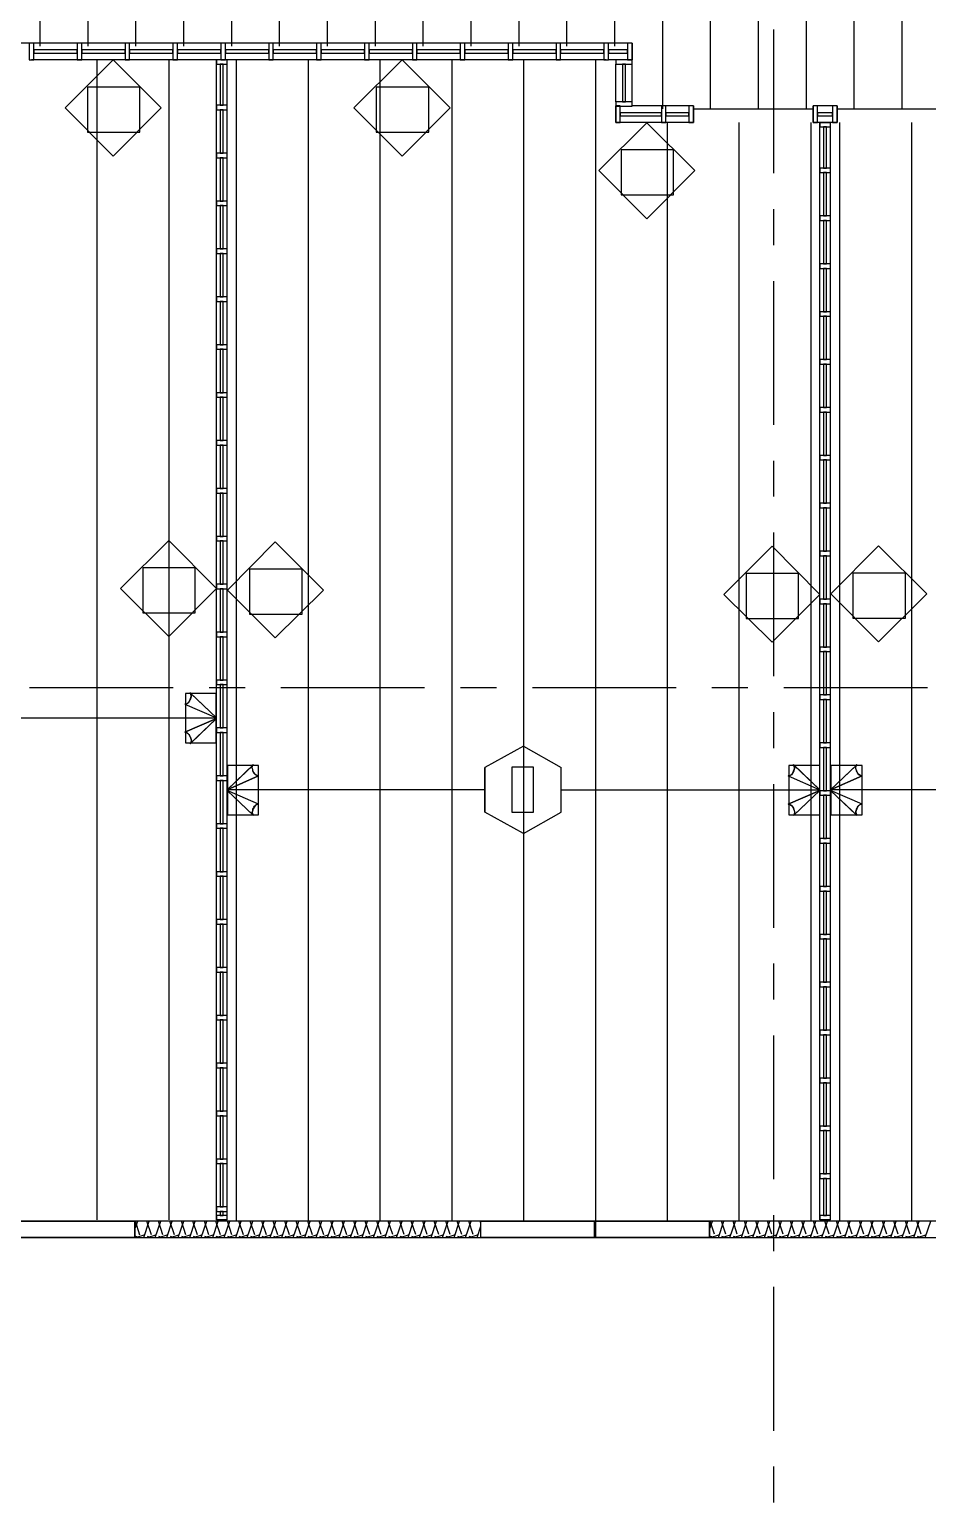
# Model space of a CAD drawing. Extents: x 0 to 3024, y 0 to 2160.
# Drawn here: x 646.3 to 871.4, y 277.3 to 646.3 of the extents above; entities that cross this region are included whole.
import ezdxf

# ---------------------------------------------------------------- set-up
doc = ezdxf.new("R2010")
doc.units = 0
doc.layers.add('CTR-1st_Phase-Structure_S213-THIRD_FLOOR_FRAMING_PLAN', color=7, linetype='CONTINUOUS')

msp = doc.modelspace()

# ---------------------------------------------------------------- linework, layer by layer
at = {"layer": 'CTR-1st_Phase-Structure_S213-THIRD_FLOOR_FRAMING_PLAN', "color": 1}
for points in [[(756.959981, 693.120037), (756.959981, 659.100038), (756.959981, 642.120038)], [(768.959981, 693.120037), (768.959981, 659.100038), (768.959981, 642.120038)], [(780.95998, 693.120037), (780.95998, 659.100038), (780.95998, 642.120038)], [(792.95998, 693.120037), (792.95998, 659.100038), (792.95998, 642.120038)], [(648.959984, 681.180037), (648.959984, 655.140038), (648.959984, 642.120038)], [(660.959983, 681.180037), (660.959983, 655.140038), (660.959983, 642.120038)], [(672.959983, 681.180037), (672.959983, 655.140038), (672.959983, 642.120038)], [(684.959983, 681.180037), (684.959983, 655.140038), (684.959983, 642.120038)], [(696.959983, 681.180037), (696.959983, 655.140038), (696.959983, 642.120038)], [(708.959982, 681.180037), (708.959982, 655.140038), (708.959982, 642.120038)], [(720.959982, 681.180037), (720.959982, 655.140038), (720.959982, 642.120038)], [(732.959982, 681.180037), (732.959982, 655.140038), (732.959982, 642.120038)], [(744.959981, 681.180037), (744.959981, 655.140038), (744.959981, 642.120038)], [(804.95998, 677.460037), (804.95998, 643.380038), (804.95998, 626.400038)], [(816.95998, 677.460037), (816.95998, 643.380038), (816.95998, 626.400038)], [(828.959979, 677.460037), (828.959979, 643.380038), (828.959979, 626.400038)], [(840.959979, 677.460037), (840.959979, 643.380038), (840.959979, 626.400038)], [(852.959979, 677.460037), (852.959979, 643.380038), (852.959979, 626.400038)], [(864.959978, 677.460037), (864.959978, 643.380038), (864.959978, 626.400038)], [(832.859979, 610.260039), (832.859979, 646.260038)], [(663.239983, 638.700038), (663.239983, 616.200039)], [(681.239983, 638.700038), (681.239983, 616.200039)], [(698.159983, 638.700038), (698.159983, 616.200039)], [(716.159982, 638.700038), (716.159982, 616.200039)], [(734.159982, 638.700038), (734.159982, 616.200039)], [(752.159981, 638.700038), (752.159981, 616.200039)], [(770.159981, 638.700038), (770.159981, 616.200039)], [(788.15998, 638.700038), (788.15998, 616.200039)], [(806.15998, 622.980038), (806.15998, 600.480039)], [(824.159979, 622.980038), (824.159979, 600.480039)], [(842.159979, 622.980038), (842.159979, 600.480039)], [(849.359979, 622.980038), (849.359979, 600.480039)], [(867.359978, 622.980038), (867.359978, 600.480039)], [(663.239983, 616.200039), (663.239983, 370.560045), (663.239983, 348.060045)], [(681.239983, 616.200039), (681.239983, 370.560045), (681.239983, 348.060045)], [(698.159983, 616.200039), (698.159983, 370.260045), (698.159983, 347.760045)], [(716.159982, 616.200039), (716.159982, 370.260045), (716.159982, 347.760045)], [(734.159982, 616.200039), (734.159982, 370.260045), (734.159982, 347.760045)], [(752.159981, 616.200039), (752.159981, 370.260045), (752.159981, 347.760045)], [(770.159981, 616.200039), (770.159981, 370.260045), (770.159981, 347.760045)], [(788.15998, 616.200039), (788.15998, 370.260045), (788.15998, 347.760045)], [(806.15998, 600.480039), (806.15998, 370.260045), (806.15998, 347.760045)], [(824.159979, 600.480039), (824.159979, 370.260045), (824.159979, 347.760045)], [(832.859979, 592.260039), (832.859979, 601.260039)], [(842.159979, 600.480039), (842.159979, 370.260045), (842.159979, 347.760045)], [(849.359979, 600.480039), (849.359979, 370.260045), (849.359979, 347.760045)], [(867.359978, 600.480039), (867.359978, 370.260045), (867.359978, 347.760045)], [(832.859979, 547.26004), (832.859979, 583.260039)], [(832.859979, 529.260041), (832.859979, 538.260041)], [(832.859979, 484.260042), (832.859979, 520.260041)], [(682.379983, 481.380042), (646.379984, 481.380042)], [(700.379982, 481.380042), (691.379983, 481.380042)], [(745.379981, 481.380042), (709.379982, 481.380042)], [(763.379981, 481.380042), (754.379981, 481.380042)], [(808.37998, 481.380042), (772.379981, 481.380042)], [(826.379979, 481.380042), (817.37998, 481.380042)], [(871.379978, 481.380042), (835.379979, 481.380042)], [(832.859979, 466.260042), (832.859979, 475.260042)], [(832.859979, 421.260043), (832.859979, 457.260043)], [(832.859979, 403.260044), (832.859979, 412.260044)], [(832.859979, 358.260045), (832.859979, 394.260044)], [(832.859979, 340.260045), (832.859979, 349.260045)], [(832.859979, 295.260047), (832.859979, 331.260046)], [(832.859979, 277.260047), (832.859979, 286.260047)]]:
    msp.add_lwpolyline(points, dxfattribs=at)
at = {"layer": 'CTR-1st_Phase-Structure_S213-THIRD_FLOOR_FRAMING_PLAN', "color": 7}
for points in [[(646.859984, 642.840038), (634.859984, 642.840038)], [(658.859984, 642.840038), (646.859984, 642.840038)], [(670.859983, 642.840038), (658.859984, 642.840038)], [(682.859983, 642.840038), (670.859983, 642.840038)], [(694.859983, 642.840038), (682.859983, 642.840038)], [(706.859982, 642.840038), (694.859983, 642.840038)], [(718.859982, 642.840038), (706.859982, 642.840038)], [(730.859982, 642.840038), (718.859982, 642.840038)], [(742.859981, 642.840038), (730.859982, 642.840038)], [(754.859981, 642.840038), (742.859981, 642.840038)], [(766.859981, 642.840038), (754.859981, 642.840038)], [(778.859981, 642.840038), (766.859981, 642.840038)], [(790.85998, 642.840038), (778.859981, 642.840038)], [(797.39998, 642.840038), (790.85998, 642.840038)], [(797.39998, 642.840038), (797.39998, 638.700038)], [(658.859984, 638.700038), (646.859984, 638.700038)], [(670.859983, 638.700038), (658.859984, 638.700038)], [(682.859983, 638.700038), (670.859983, 638.700038)], [(693.239983, 638.700038), (682.859983, 638.700038)], [(693.239983, 626.700038), (693.239983, 638.700038)], [(706.859982, 638.700038), (695.879983, 638.700038)], [(695.879983, 626.700038), (695.879983, 638.700038)], [(718.859982, 638.700038), (706.859982, 638.700038)], [(730.859982, 638.700038), (718.859982, 638.700038)], [(742.859981, 638.700038), (730.859982, 638.700038)], [(754.859981, 638.700038), (742.859981, 638.700038)], [(766.859981, 638.700038), (754.859981, 638.700038)], [(778.859981, 638.700038), (766.859981, 638.700038)], [(790.85998, 638.700038), (778.859981, 638.700038)], [(796.25998, 638.700038), (791.45998, 638.700038)], [(793.25998, 628.200038), (793.25998, 637.560038)], [(797.39998, 628.200038), (797.39998, 637.560038)], [(693.239983, 614.700039), (693.239983, 626.700038)], [(695.879983, 614.700039), (695.879983, 626.700038)], [(793.25998, 622.980038), (793.25998, 627.120038)], [(805.25998, 627.120038), (797.39998, 627.120038)], [(812.75998, 627.120038), (812.75998, 622.980038), (805.25998, 622.980038)], [(812.75998, 627.120038), (805.25998, 627.120038)], [(812.75998, 626.400038), (842.759979, 626.400038)], [(842.759979, 622.980038), (842.759979, 627.120038)], [(848.759979, 627.120038), (842.759979, 627.120038)], [(848.759979, 627.120038), (848.759979, 622.980038), (847.079979, 622.980038)], [(848.759979, 626.400038), (878.759978, 626.400038)], [(805.25998, 622.980038), (793.25998, 622.980038)], [(844.439979, 622.980038), (842.759979, 622.980038)], [(844.439979, 622.980038), (847.079979, 622.980038)], [(844.439979, 610.980039), (844.439979, 622.980038)], [(847.079979, 610.980039), (847.079979, 622.980038)], [(693.239983, 602.700039), (693.239983, 614.700039)], [(695.879983, 602.700039), (695.879983, 614.700039)], [(844.439979, 598.980039), (844.439979, 610.980039)], [(847.079979, 598.980039), (847.079979, 610.980039)], [(693.239983, 590.700039), (693.239983, 602.700039)], [(695.879983, 590.700039), (695.879983, 602.700039)], [(844.439979, 586.980039), (844.439979, 598.980039)], [(847.079979, 586.980039), (847.079979, 598.980039)], [(693.239983, 578.70004), (693.239983, 590.700039)], [(695.879983, 578.70004), (695.879983, 590.700039)], [(844.439979, 574.98004), (844.439979, 586.980039)], [(847.079979, 574.98004), (847.079979, 586.980039)], [(693.239983, 566.70004), (693.239983, 578.70004)], [(695.879983, 566.70004), (695.879983, 578.70004)], [(844.439979, 562.98004), (844.439979, 574.98004)], [(847.079979, 562.98004), (847.079979, 574.98004)], [(693.239983, 554.70004), (693.239983, 566.70004)], [(695.879983, 554.70004), (695.879983, 566.70004)], [(844.439979, 550.98004), (844.439979, 562.98004)], [(847.079979, 550.98004), (847.079979, 562.98004)], [(693.239983, 542.70004), (693.239983, 554.70004)], [(695.879983, 542.70004), (695.879983, 554.70004)], [(844.439979, 538.980041), (844.439979, 550.98004)], [(847.079979, 538.980041), (847.079979, 550.98004)], [(693.239983, 530.700041), (693.239983, 542.70004)], [(695.879983, 530.700041), (695.879983, 542.70004)], [(844.439979, 526.980041), (844.439979, 538.980041)], [(847.079979, 526.980041), (847.079979, 538.980041)], [(693.239983, 518.700041), (693.239983, 530.700041)], [(695.879983, 518.700041), (695.879983, 530.700041)], [(844.439979, 514.980041), (844.439979, 526.980041)], [(847.079979, 514.980041), (847.079979, 526.980041)], [(693.239983, 506.700041), (693.239983, 518.700041)], [(695.879983, 506.700041), (695.879983, 518.700041)], [(844.439979, 502.980041), (844.439979, 514.980041)], [(847.079979, 502.980041), (847.079979, 514.980041)], [(693.239983, 494.700042), (693.239983, 506.700041)], [(695.879983, 494.700042), (695.879983, 506.700041)], [(844.439979, 490.980042), (844.439979, 502.980041)], [(847.079979, 490.980042), (847.079979, 502.980041)], [(693.239983, 482.700042), (693.239983, 494.700042)], [(695.879983, 482.700042), (695.879983, 494.700042)], [(844.439979, 478.980042), (844.439979, 490.980042)], [(847.079979, 478.980042), (847.079979, 490.980042)], [(693.239983, 473.820042), (686.579983, 480.180042)], [(686.879983, 479.220042), (686.819983, 479.820042), (686.579983, 480.180042)], [(693.239983, 470.700042), (693.239983, 482.700042)], [(695.879983, 470.700042), (695.879983, 482.700042)], [(685.319983, 477.300042), (693.239983, 473.820042)], [(685.319983, 477.300042), (685.739983, 477.300042)], [(685.739983, 477.360042), (686.219983, 477.720042)], [(686.279983, 477.780042), (686.639983, 478.380042)], [(686.639983, 478.440042), (686.879983, 479.160042)], [(844.439979, 466.980042), (844.439979, 478.980042)], [(847.079979, 466.980042), (847.079979, 478.980042)], [(510.659987, 473.820042), (693.239983, 473.820042)], [(685.319983, 470.220042), (693.239983, 473.640042)], [(693.239983, 473.640042), (686.579983, 467.340042)], [(685.319983, 470.220042), (685.739983, 470.160042), (686.219983, 469.800042)], [(686.279983, 469.740042), (686.639983, 469.080042), (686.879983, 468.360042)], [(693.239983, 458.700043), (693.239983, 470.700042)], [(695.879983, 458.700043), (695.879983, 470.700042)], [(686.879983, 468.300042), (686.819983, 467.700042), (686.579983, 467.340042)], [(770.159981, 466.740042), (760.499981, 461.400042), (760.499981, 450.240043)], [(770.159981, 466.740042), (779.579981, 461.400042)], [(844.439979, 454.980043), (844.439979, 466.980042)], [(847.079979, 454.980043), (847.079979, 466.980042)], [(695.879983, 455.820043), (702.479982, 462.180042)], [(702.179982, 461.220042), (702.239982, 461.820042), (702.479982, 462.180042)], [(770.159981, 444.900043), (760.499981, 450.240043), (760.499981, 461.400042)], [(770.159981, 444.900043), (779.579981, 450.240043), (779.579981, 461.400042)], [(844.439979, 455.820043), (837.779979, 462.180042)], [(838.079979, 461.220042), (838.019979, 461.820042), (837.779979, 462.180042)], [(847.079979, 455.820043), (853.739979, 462.180042)], [(853.439979, 461.220042), (853.499979, 461.820042), (853.739979, 462.180042)], [(693.239983, 446.700043), (693.239983, 458.700043)], [(703.739982, 459.300043), (695.879983, 455.820043)], [(695.879983, 446.700043), (695.879983, 458.700043)], [(702.419982, 460.440042), (702.239982, 461.160042)], [(702.839982, 459.780043), (702.419982, 460.380042)], [(703.319982, 459.360043), (702.839982, 459.720043)], [(703.739982, 459.300043), (703.319982, 459.300043)], [(836.519979, 459.300043), (844.439979, 455.820043)], [(836.519979, 459.300043), (836.939979, 459.300043)], [(836.939979, 459.360043), (837.419979, 459.720043)], [(837.479979, 459.780043), (837.839979, 460.380042)], [(837.839979, 460.440042), (838.079979, 461.160042)], [(854.999979, 459.300043), (847.079979, 455.820043)], [(853.679979, 460.440042), (853.439979, 461.160042)], [(854.039979, 459.780043), (853.679979, 460.380042)], [(854.579979, 459.360043), (854.099979, 459.720043)], [(854.999979, 459.300043), (854.579979, 459.300043)], [(760.499981, 455.820043), (695.879983, 455.820043)], [(695.879983, 455.640043), (702.479982, 449.340043)], [(703.739982, 452.220043), (695.879983, 455.640043)], [(779.579981, 455.820043), (844.439979, 455.820043)], [(836.519979, 452.220043), (844.439979, 455.640043)], [(844.439979, 455.640043), (837.779979, 449.340043)], [(844.439979, 442.980043), (844.439979, 454.980043)], [(911.699977, 455.820043), (847.079979, 455.820043)], [(847.079979, 455.640043), (853.739979, 449.340043)], [(854.999979, 452.220043), (847.079979, 455.640043)], [(847.079979, 442.980043), (847.079979, 454.980043)], [(702.179982, 450.300043), (702.239982, 449.700043), (702.479982, 449.340043)], [(702.839982, 451.740043), (702.419982, 451.080043), (702.239982, 450.360043)], [(703.739982, 452.220043), (703.319982, 452.160043), (702.839982, 451.800043)], [(836.519979, 452.220043), (836.939979, 452.160043), (837.419979, 451.800043)], [(837.479979, 451.740043), (837.839979, 451.080043), (838.079979, 450.360043)], [(838.079979, 450.300043), (838.019979, 449.700043), (837.779979, 449.340043)], [(854.039979, 451.740043), (853.679979, 451.080043), (853.439979, 450.360043)], [(853.439979, 450.300043), (853.499979, 449.700043), (853.739979, 449.340043)], [(854.999979, 452.220043), (854.579979, 452.160043), (854.099979, 451.800043)], [(693.239983, 434.700043), (693.239983, 446.700043)], [(695.879983, 434.700043), (695.879983, 446.700043)], [(844.439979, 430.980043), (844.439979, 442.980043)], [(847.079979, 430.980043), (847.079979, 442.980043)], [(693.239983, 422.700043), (693.239983, 434.700043)], [(695.879983, 422.700043), (695.879983, 434.700043)], [(844.439979, 418.980044), (844.439979, 430.980043)], [(847.079979, 418.980044), (847.079979, 430.980043)], [(693.239983, 410.700044), (693.239983, 422.700043)], [(695.879983, 410.700044), (695.879983, 422.700043)], [(844.439979, 406.980044), (844.439979, 418.980044)], [(847.079979, 406.980044), (847.079979, 418.980044)], [(693.239983, 398.700044), (693.239983, 410.700044)], [(695.879983, 398.700044), (695.879983, 410.700044)], [(844.439979, 394.980044), (844.439979, 406.980044)], [(847.079979, 394.980044), (847.079979, 406.980044)], [(693.239983, 386.700044), (693.239983, 398.700044)], [(695.879983, 386.700044), (695.879983, 398.700044)], [(844.439979, 382.980044), (844.439979, 394.980044)], [(847.079979, 382.980044), (847.079979, 394.980044)], [(693.239983, 374.700045), (693.239983, 386.700044)], [(695.879983, 374.700045), (695.879983, 386.700044)], [(844.439979, 370.980045), (844.439979, 382.980044)], [(847.079979, 370.980045), (847.079979, 382.980044)], [(693.239983, 362.700045), (693.239983, 374.700045)], [(695.879983, 362.700045), (695.879983, 374.700045)], [(844.439979, 358.980045), (844.439979, 370.980045)], [(847.079979, 358.980045), (847.079979, 370.980045)], [(693.239983, 350.700045), (693.239983, 362.700045)], [(695.879983, 350.700045), (695.879983, 362.700045)], [(847.079979, 348.060045), (844.439979, 348.060045), (844.439979, 358.980045)], [(847.079979, 348.060045), (847.079979, 358.980045)], [(695.879983, 348.060045), (693.239983, 348.060045), (693.239983, 350.700045)], [(695.879983, 348.060045), (695.879983, 350.700045)], [(644.279984, 347.760045), (672.779983, 347.760045)], [(672.779983, 343.620045), (672.779983, 347.760045)], [(759.479981, 347.760045), (787.97998, 347.760045)], [(759.479981, 343.620045), (759.479981, 347.760045)], [(787.97998, 343.620045), (787.97998, 347.760045)], [(788.27998, 347.760045), (816.77998, 347.760045)], [(788.27998, 343.620045), (788.27998, 347.760045)], [(816.77998, 343.620045), (816.77998, 347.760045)], [(672.779983, 343.620045), (644.279984, 343.620045)], [(787.97998, 343.620045), (759.479981, 343.620045)], [(816.77998, 343.620045), (788.27998, 343.620045)]]:
    msp.add_lwpolyline(points, dxfattribs=at)
for points in [[(646.319984, 638.700038), (647.459984, 638.700038), (647.459984, 642.840038), (646.319984, 642.840038)], [(658.319984, 638.700038), (659.459984, 638.700038), (659.459984, 642.840038), (658.319984, 642.840038)], [(670.319983, 638.700038), (671.459983, 638.700038), (671.459983, 642.840038), (670.319983, 642.840038)], [(682.319983, 638.700038), (683.459983, 638.700038), (683.459983, 642.840038), (682.319983, 642.840038)], [(694.319983, 638.700038), (695.459983, 638.700038), (695.459983, 642.840038), (694.319983, 642.840038)], [(706.319982, 638.700038), (707.459982, 638.700038), (707.459982, 642.840038), (706.319982, 642.840038)], [(718.319982, 638.700038), (719.459982, 638.700038), (719.459982, 642.840038), (718.319982, 642.840038)], [(730.319982, 638.700038), (731.459982, 638.700038), (731.459982, 642.840038), (730.319982, 642.840038)], [(742.319981, 638.700038), (743.459981, 638.700038), (743.459981, 642.840038), (742.319981, 642.840038)], [(754.319981, 638.700038), (755.459981, 638.700038), (755.459981, 642.840038), (754.319981, 642.840038)], [(766.319981, 638.700038), (767.459981, 638.700038), (767.459981, 642.840038), (766.319981, 642.840038)], [(778.319981, 638.700038), (779.459981, 638.700038), (779.459981, 642.840038), (778.319981, 642.840038)], [(790.31998, 638.700038), (791.45998, 638.700038), (791.45998, 642.840038), (790.31998, 642.840038)], [(796.25998, 638.700038), (797.39998, 638.700038), (797.39998, 642.840038), (796.25998, 642.840038)], [(647.459984, 640.380038), (658.319984, 640.380038), (658.319984, 641.160038), (647.459984, 641.160038)], [(667.319983, 638.640038), (679.379983, 626.640038), (667.319983, 614.580039), (655.319984, 626.640038)], [(659.459984, 640.380038), (670.319983, 640.380038), (670.319983, 641.160038), (659.459984, 641.160038)], [(671.459983, 640.380038), (682.319983, 640.380038), (682.319983, 641.160038), (671.459983, 641.160038)], [(683.459983, 640.380038), (694.319983, 640.380038), (694.319983, 641.160038), (683.459983, 641.160038)], [(693.239983, 638.700038), (693.239983, 637.560038), (695.879983, 637.560038), (695.879983, 638.700038)], [(695.459983, 640.380038), (706.319982, 640.380038), (706.319982, 641.160038), (695.459983, 641.160038)], [(707.459982, 640.380038), (718.319982, 640.380038), (718.319982, 641.160038), (707.459982, 641.160038)], [(719.459982, 640.380038), (730.319982, 640.380038), (730.319982, 641.160038), (719.459982, 641.160038)], [(739.739982, 638.640038), (751.739981, 626.640038), (739.739982, 614.580039), (727.679982, 626.640038)], [(731.459982, 640.380038), (742.319981, 640.380038), (742.319981, 641.160038), (731.459982, 641.160038)], [(743.459981, 640.380038), (754.319981, 640.380038), (754.319981, 641.160038), (743.459981, 641.160038)], [(755.459981, 640.380038), (766.319981, 640.380038), (766.319981, 641.160038), (755.459981, 641.160038)], [(767.459981, 640.380038), (778.319981, 640.380038), (778.319981, 641.160038), (767.459981, 641.160038)], [(779.459981, 640.380038), (790.31998, 640.380038), (790.31998, 641.160038), (779.459981, 641.160038)], [(791.45998, 640.380038), (796.25998, 640.380038), (796.25998, 641.160038), (791.45998, 641.160038)], [(793.25998, 638.700038), (793.25998, 637.560038), (797.39998, 637.560038), (797.39998, 638.700038)], [(694.139983, 637.560038), (694.139983, 627.300038), (694.919983, 627.300038), (694.919983, 637.560038)], [(794.93998, 637.560038), (794.93998, 628.200038), (795.71998, 628.200038), (795.71998, 637.560038)], [(660.899983, 631.860038), (660.899983, 620.580038), (674.039983, 620.580038), (674.039983, 631.860038)], [(733.259982, 631.860038), (733.259982, 620.580038), (746.399981, 620.580038), (746.399981, 631.860038)], [(793.25998, 628.200038), (793.25998, 627.060038), (797.39998, 627.060038), (797.39998, 628.200038)], [(693.239983, 627.300038), (693.239983, 626.160038), (695.879983, 626.160038), (695.879983, 627.300038)], [(694.139983, 626.160038), (694.139983, 615.300039), (694.919983, 615.300039), (694.919983, 626.160038)], [(793.25998, 622.980038), (794.39998, 622.980038), (794.39998, 627.120038), (793.25998, 627.120038)], [(794.39998, 624.660038), (804.71998, 624.660038), (804.71998, 625.440038), (794.39998, 625.440038)], [(804.71998, 622.980038), (805.85998, 622.980038), (805.85998, 627.120038), (804.71998, 627.120038)], [(805.85998, 624.660038), (811.61998, 624.660038), (811.61998, 625.440038), (805.85998, 625.440038)], [(811.61998, 622.980038), (812.75998, 622.980038), (812.75998, 627.120038), (811.61998, 627.120038)], [(842.759979, 622.980038), (843.839979, 622.980038), (843.839979, 627.120038), (842.759979, 627.120038)], [(843.839979, 624.660038), (847.619979, 624.660038), (847.619979, 625.440038), (843.839979, 625.440038)], [(847.619979, 622.980038), (848.759979, 622.980038), (848.759979, 627.120038), (847.619979, 627.120038)], [(801.05998, 622.920038), (813.05998, 610.920039), (801.05998, 598.860039), (789.05998, 610.920039)], [(844.439979, 622.980038), (844.439979, 621.900038), (847.079979, 621.900038), (847.079979, 622.980038)], [(845.339979, 621.900038), (845.339979, 611.580039), (846.119979, 611.580039), (846.119979, 621.900038)], [(693.239983, 615.300039), (693.239983, 614.160039), (695.879983, 614.160039), (695.879983, 615.300039)], [(694.139983, 614.160039), (694.139983, 603.300039), (694.919983, 603.300039), (694.919983, 614.160039)], [(794.63998, 616.140039), (794.63998, 604.860039), (807.77998, 604.860039), (807.77998, 616.140039)], [(844.439979, 611.580039), (844.439979, 610.440039), (847.079979, 610.440039), (847.079979, 611.580039)], [(845.339979, 610.440039), (845.339979, 599.580039), (846.119979, 599.580039), (846.119979, 610.440039)], [(693.239983, 603.300039), (693.239983, 602.160039), (695.879983, 602.160039), (695.879983, 603.300039)], [(694.139983, 602.160039), (694.139983, 591.300039), (694.919983, 591.300039), (694.919983, 602.160039)], [(844.439979, 599.580039), (844.439979, 598.440039), (847.079979, 598.440039), (847.079979, 599.580039)], [(845.339979, 598.440039), (845.339979, 587.580039), (846.119979, 587.580039), (846.119979, 598.440039)], [(693.239983, 591.300039), (693.239983, 590.160039), (695.879983, 590.160039), (695.879983, 591.300039)], [(694.139983, 590.160039), (694.139983, 579.30004), (694.919983, 579.30004), (694.919983, 590.160039)], [(844.439979, 587.580039), (844.439979, 586.440039), (847.079979, 586.440039), (847.079979, 587.580039)], [(845.339979, 586.440039), (845.339979, 575.58004), (846.119979, 575.58004), (846.119979, 586.440039)], [(693.239983, 579.30004), (693.239983, 578.16004), (695.879983, 578.16004), (695.879983, 579.30004)], [(694.139983, 578.16004), (694.139983, 567.30004), (694.919983, 567.30004), (694.919983, 578.16004)], [(844.439979, 575.58004), (844.439979, 574.44004), (847.079979, 574.44004), (847.079979, 575.58004)], [(845.339979, 574.44004), (845.339979, 563.58004), (846.119979, 563.58004), (846.119979, 574.44004)], [(693.239983, 567.30004), (693.239983, 566.16004), (695.879983, 566.16004), (695.879983, 567.30004)], [(694.139983, 566.16004), (694.139983, 555.30004), (694.919983, 555.30004), (694.919983, 566.16004)], [(844.439979, 563.58004), (844.439979, 562.44004), (847.079979, 562.44004), (847.079979, 563.58004)], [(845.339979, 562.44004), (845.339979, 551.58004), (846.119979, 551.58004), (846.119979, 562.44004)], [(693.239983, 555.30004), (693.239983, 554.16004), (695.879983, 554.16004), (695.879983, 555.30004)], [(694.139983, 554.16004), (694.139983, 543.30004), (694.919983, 543.30004), (694.919983, 554.16004)], [(844.439979, 551.58004), (844.439979, 550.44004), (847.079979, 550.44004), (847.079979, 551.58004)], [(845.339979, 550.44004), (845.339979, 539.580041), (846.119979, 539.580041), (846.119979, 550.44004)], [(693.239983, 543.30004), (693.239983, 542.16004), (695.879983, 542.16004), (695.879983, 543.30004)], [(694.139983, 542.16004), (694.139983, 531.300041), (694.919983, 531.300041), (694.919983, 542.16004)], [(844.439979, 539.580041), (844.439979, 538.440041), (847.079979, 538.440041), (847.079979, 539.580041)], [(845.339979, 538.440041), (845.339979, 527.580041), (846.119979, 527.580041), (846.119979, 538.440041)], [(693.239983, 531.300041), (693.239983, 530.160041), (695.879983, 530.160041), (695.879983, 531.300041)], [(694.139983, 530.160041), (694.139983, 519.300041), (694.919983, 519.300041), (694.919983, 530.160041)], [(844.439979, 527.580041), (844.439979, 526.440041), (847.079979, 526.440041), (847.079979, 527.580041)], [(845.339979, 526.440041), (845.339979, 515.580041), (846.119979, 515.580041), (846.119979, 526.440041)], [(681.239983, 518.280041), (693.239983, 506.220041), (681.239983, 494.220042), (669.179983, 506.220041)], [(693.239983, 519.300041), (693.239983, 518.160041), (695.879983, 518.160041), (695.879983, 519.300041)], [(694.139983, 518.160041), (694.139983, 507.300041), (694.919983, 507.300041), (694.919983, 518.160041)], [(707.939982, 517.920041), (719.999982, 505.860041), (707.939982, 493.860042), (695.939983, 505.860041)], [(832.439979, 516.840041), (844.439979, 504.780041), (832.439979, 492.780042), (820.379979, 504.780041)], [(859.139979, 516.960041), (871.199978, 504.900041), (859.139979, 492.900042), (847.139979, 504.900041)], [(844.439979, 515.580041), (844.439979, 514.440041), (847.079979, 514.440041), (847.079979, 515.580041)], [(845.339979, 514.440041), (845.339979, 503.580041), (846.119979, 503.580041), (846.119979, 514.440041)], [(674.759983, 511.440041), (674.759983, 500.160041), (687.899983, 500.160041), (687.899983, 511.440041)], [(701.519982, 511.080041), (701.519982, 499.800042), (714.659982, 499.800042), (714.659982, 511.080041)], [(825.959979, 510.000041), (825.959979, 498.720042), (839.099979, 498.720042), (839.099979, 510.000041)], [(852.719979, 510.120041), (852.719979, 498.840042), (865.859978, 498.840042), (865.859978, 510.120041)], [(693.239983, 507.300041), (693.239983, 506.160041), (695.879983, 506.160041), (695.879983, 507.300041)], [(694.139983, 506.160041), (694.139983, 495.300042), (694.919983, 495.300042), (694.919983, 506.160041)], [(844.439979, 503.580041), (844.439979, 502.440041), (847.079979, 502.440041), (847.079979, 503.580041)], [(845.339979, 502.440041), (845.339979, 491.580042), (846.119979, 491.580042), (846.119979, 502.440041)], [(693.239983, 495.300042), (693.239983, 494.160042), (695.879983, 494.160042), (695.879983, 495.300042)], [(694.139983, 494.160042), (694.139983, 483.300042), (694.919983, 483.300042), (694.919983, 494.160042)], [(844.439979, 491.580042), (844.439979, 490.440042), (847.079979, 490.440042), (847.079979, 491.580042)], [(845.339979, 490.440042), (845.339979, 479.580042), (846.119979, 479.580042), (846.119979, 490.440042)], [(693.239983, 473.820042), (686.759983, 479.940042), (686.819983, 479.820042), (686.879983, 479.580042), (686.879983, 479.340042), (686.879983, 479.100042), (686.819983, 478.860042), (686.699983, 478.560042), (686.579983, 478.320042), (686.459983, 478.020042), (686.279983, 477.840042), (686.159983, 477.600042), (685.979983, 477.480042), (685.799983, 477.360042), (685.619983, 477.300042), (685.439983, 477.240042), (685.319983, 477.300042)], [(685.439983, 479.940042), (685.439983, 467.580042), (693.179983, 467.580042), (693.179983, 479.940042)], [(693.239983, 483.300042), (693.239983, 482.160042), (695.879983, 482.160042), (695.879983, 483.300042)], [(694.139983, 482.160042), (694.139983, 471.300042), (694.919983, 471.300042), (694.919983, 482.160042)], [(844.439979, 479.580042), (844.439979, 478.440042), (847.079979, 478.440042), (847.079979, 479.580042)], [(845.339979, 478.440042), (845.339979, 467.580042), (846.119979, 467.580042), (846.119979, 478.440042)], [(693.239983, 473.640042), (685.319983, 470.220042), (685.439983, 470.220042), (685.619983, 470.220042), (685.799983, 470.160042), (685.979983, 470.040042), (686.159983, 469.860042), (686.279983, 469.680042), (686.459983, 469.440042), (686.579983, 469.200042), (686.699983, 468.960042), (686.819983, 468.660042), (686.879983, 468.420042), (686.879983, 468.120042), (686.879983, 467.880042), (686.819983, 467.700042), (686.759983, 467.520042)], [(693.239983, 471.300042), (693.239983, 470.160042), (695.879983, 470.160042), (695.879983, 471.300042)], [(694.139983, 470.160042), (694.139983, 459.300043), (694.919983, 459.300043), (694.919983, 470.160042)], [(844.439979, 467.580042), (844.439979, 466.440042), (847.079979, 466.440042), (847.079979, 467.580042)], [(845.339979, 466.440042), (845.339979, 455.580043), (846.119979, 455.580043), (846.119979, 466.440042)], [(695.879983, 455.820043), (703.739982, 459.300043), (703.619982, 459.240043), (703.439982, 459.300043), (703.319982, 459.360043), (703.139982, 459.480043), (702.959982, 459.600043), (702.779982, 459.840043), (702.599982, 460.020042), (702.479982, 460.320042), (702.359982, 460.560042), (702.299982, 460.860042), (702.239982, 461.100042), (702.179982, 461.340042), (702.179982, 461.580042), (702.239982, 461.820042), (702.299982, 461.940042)], [(695.999983, 461.940042), (695.999983, 449.580043), (703.739982, 449.580043), (703.739982, 461.940042)], [(767.219981, 461.520042), (767.219981, 450.240043), (772.679981, 450.240043), (772.679981, 461.520042)], [(844.439979, 455.820043), (837.959979, 461.940042), (838.019979, 461.820042), (838.079979, 461.580042), (838.079979, 461.340042), (838.079979, 461.100042), (838.019979, 460.860042), (837.899979, 460.560042), (837.779979, 460.320042), (837.659979, 460.020042), (837.479979, 459.840043), (837.359979, 459.600043), (837.179979, 459.480043), (836.999979, 459.360043), (836.819979, 459.300043), (836.639979, 459.240043), (836.519979, 459.300043)], [(836.639979, 461.940042), (836.639979, 449.580043), (844.379979, 449.580043), (844.379979, 461.940042)], [(847.079979, 455.820043), (854.999979, 459.300043), (854.879979, 459.240043), (854.699979, 459.300043), (854.519979, 459.360043), (854.339979, 459.480043), (854.159979, 459.600043), (854.039979, 459.840043), (853.859979, 460.020042), (853.739979, 460.320042), (853.619979, 460.560042), (853.499979, 460.860042), (853.439979, 461.100042), (853.439979, 461.340042), (853.439979, 461.580042), (853.499979, 461.820042), (853.559979, 461.940042)], [(847.199979, 461.940042), (847.199979, 449.580043), (854.999979, 449.580043), (854.999979, 461.940042)], [(693.239983, 459.300043), (693.239983, 458.160043), (695.879983, 458.160043), (695.879983, 459.300043)], [(694.139983, 458.160043), (694.139983, 447.300043), (694.919983, 447.300043), (694.919983, 458.160043)], [(695.879983, 455.640043), (702.299982, 449.520043), (702.239982, 449.700043), (702.179982, 449.880043), (702.179982, 450.120043), (702.239982, 450.420043), (702.299982, 450.660043), (702.359982, 450.960043), (702.479982, 451.200043), (702.599982, 451.440043), (702.779982, 451.680043), (702.959982, 451.860043), (703.139982, 452.040043), (703.319982, 452.160043), (703.439982, 452.220043), (703.619982, 452.220043), (703.739982, 452.220043)], [(844.439979, 455.640043), (836.519979, 452.220043), (836.639979, 452.220043), (836.819979, 452.220043), (836.999979, 452.160043), (837.179979, 452.040043), (837.359979, 451.860043), (837.479979, 451.680043), (837.659979, 451.440043), (837.779979, 451.200043), (837.899979, 450.960043), (838.019979, 450.660043), (838.079979, 450.420043), (838.079979, 450.120043), (838.079979, 449.880043), (838.019979, 449.700043), (837.959979, 449.520043)], [(844.439979, 455.580043), (844.439979, 454.440043), (847.079979, 454.440043), (847.079979, 455.580043)], [(845.339979, 454.440043), (845.339979, 443.580043), (846.119979, 443.580043), (846.119979, 454.440043)], [(847.079979, 455.640043), (853.559979, 449.520043), (853.499979, 449.700043), (853.439979, 449.880043), (853.439979, 450.120043), (853.439979, 450.420043), (853.499979, 450.660043), (853.619979, 450.960043), (853.739979, 451.200043), (853.859979, 451.440043), (854.039979, 451.680043), (854.159979, 451.860043), (854.339979, 452.040043), (854.519979, 452.160043), (854.699979, 452.220043), (854.879979, 452.220043), (854.999979, 452.220043)], [(693.239983, 447.300043), (693.239983, 446.160043), (695.879983, 446.160043), (695.879983, 447.300043)], [(694.139983, 446.160043), (694.139983, 435.300043), (694.919983, 435.300043), (694.919983, 446.160043)], [(844.439979, 443.580043), (844.439979, 442.440043), (847.079979, 442.440043), (847.079979, 443.580043)], [(845.339979, 442.440043), (845.339979, 431.580043), (846.119979, 431.580043), (846.119979, 442.440043)], [(693.239983, 435.300043), (693.239983, 434.160043), (695.879983, 434.160043), (695.879983, 435.300043)], [(694.139983, 434.160043), (694.139983, 423.300043), (694.919983, 423.300043), (694.919983, 434.160043)], [(844.439979, 431.580043), (844.439979, 430.440043), (847.079979, 430.440043), (847.079979, 431.580043)], [(845.339979, 430.440043), (845.339979, 419.580044), (846.119979, 419.580044), (846.119979, 430.440043)], [(693.239983, 423.300043), (693.239983, 422.160043), (695.879983, 422.160043), (695.879983, 423.300043)], [(694.139983, 422.160043), (694.139983, 411.300044), (694.919983, 411.300044), (694.919983, 422.160043)], [(844.439979, 419.580044), (844.439979, 418.440044), (847.079979, 418.440044), (847.079979, 419.580044)], [(845.339979, 418.440044), (845.339979, 407.580044), (846.119979, 407.580044), (846.119979, 418.440044)], [(693.239983, 411.300044), (693.239983, 410.160044), (695.879983, 410.160044), (695.879983, 411.300044)], [(694.139983, 410.160044), (694.139983, 399.300044), (694.919983, 399.300044), (694.919983, 410.160044)], [(844.439979, 407.580044), (844.439979, 406.440044), (847.079979, 406.440044), (847.079979, 407.580044)], [(845.339979, 406.440044), (845.339979, 395.580044), (846.119979, 395.580044), (846.119979, 406.440044)], [(693.239983, 399.300044), (693.239983, 398.160044), (695.879983, 398.160044), (695.879983, 399.300044)], [(694.139983, 398.160044), (694.139983, 387.300044), (694.919983, 387.300044), (694.919983, 398.160044)], [(844.439979, 395.580044), (844.439979, 394.440044), (847.079979, 394.440044), (847.079979, 395.580044)], [(845.339979, 394.440044), (845.339979, 383.580044), (846.119979, 383.580044), (846.119979, 394.440044)], [(693.239983, 387.300044), (693.239983, 386.160044), (695.879983, 386.160044), (695.879983, 387.300044)], [(694.139983, 386.160044), (694.139983, 375.300045), (694.919983, 375.300045), (694.919983, 386.160044)], [(844.439979, 383.580044), (844.439979, 382.440044), (847.079979, 382.440044), (847.079979, 383.580044)], [(845.339979, 382.440044), (845.339979, 371.580045), (846.119979, 371.580045), (846.119979, 382.440044)], [(693.239983, 375.300045), (693.239983, 374.160045), (695.879983, 374.160045), (695.879983, 375.300045)], [(694.139983, 374.160045), (694.139983, 363.300045), (694.919983, 363.300045), (694.919983, 374.160045)], [(844.439979, 371.580045), (844.439979, 370.440045), (847.079979, 370.440045), (847.079979, 371.580045)], [(845.339979, 370.440045), (845.339979, 359.580045), (846.119979, 359.580045), (846.119979, 370.440045)], [(693.239983, 363.300045), (693.239983, 362.160045), (695.879983, 362.160045), (695.879983, 363.300045)], [(694.139983, 362.160045), (694.139983, 351.300045), (694.919983, 351.300045), (694.919983, 362.160045)], [(844.439979, 359.580045), (844.439979, 358.440045), (847.079979, 358.440045), (847.079979, 359.580045)], [(845.339979, 358.440045), (845.339979, 349.140045), (846.119979, 349.140045), (846.119979, 358.440045)], [(693.239983, 351.300045), (693.239983, 350.160045), (695.879983, 350.160045), (695.879983, 351.300045)], [(384.77999, 347.760045), (384.77999, 343.620145), (1565.759961, 343.620145), (1565.759961, 347.760045)], [(672.779983, 343.620045), (759.479981, 343.620045), (759.479981, 347.760045), (672.779983, 347.760045)], [(693.239983, 349.140045), (693.239983, 348.060045), (695.879983, 348.060045), (695.879983, 349.140045)], [(694.139983, 350.160045), (694.139983, 349.140045), (694.919983, 349.140045), (694.919983, 350.160045)], [(787.97998, 343.620045), (788.27998, 343.620045), (788.27998, 347.760045), (787.97998, 347.760045)], [(816.77998, 343.620045), (874.679978, 343.620045), (874.679978, 347.760045), (816.77998, 347.760045)], [(844.439979, 349.140045), (844.439979, 348.060045), (847.079979, 348.060045), (847.079979, 349.140045)]]:
    msp.add_lwpolyline(points, close=True, dxfattribs=at)
at = {"layer": 'CTR-1st_Phase-Structure_S213-THIRD_FLOOR_FRAMING_PLAN', "color": 2}
for points in [[(672.779983, 345.720045), (673.499983, 347.760045)], [(674.039983, 344.280045), (672.899983, 347.760045)], [(674.999983, 343.620045), (676.379983, 347.760045)], [(676.919983, 344.340045), (675.779983, 347.760045)], [(677.879983, 343.620045), (679.259983, 347.760045)], [(679.799983, 344.340045), (678.659983, 347.760045)], [(680.759983, 343.620045), (682.139983, 347.760045)], [(682.679983, 344.340045), (681.539983, 347.760045)], [(683.639983, 343.620045), (685.019983, 347.760045)], [(685.559983, 344.340045), (684.419983, 347.760045)], [(686.519983, 343.620045), (687.899983, 347.760045)], [(688.439983, 344.340045), (687.299983, 347.760045)], [(689.399983, 343.620045), (690.779983, 347.760045)], [(691.319983, 344.340045), (690.179983, 347.760045)], [(692.279983, 343.620045), (693.659983, 347.760045)], [(694.199983, 344.340045), (693.059983, 347.760045)], [(695.159983, 343.620045), (696.539983, 347.760045)], [(697.079983, 344.340045), (695.939983, 347.760045)], [(698.039983, 343.620045), (699.419983, 347.760045)], [(699.959983, 344.340045), (698.819983, 347.760045)], [(700.919982, 343.620045), (702.299982, 347.760045)], [(702.839982, 344.340045), (701.699982, 347.760045)], [(703.799982, 343.620045), (705.179982, 347.760045)], [(705.719982, 344.340045), (704.579982, 347.760045)], [(706.679982, 343.620045), (708.059982, 347.760045)], [(708.599982, 344.340045), (707.459982, 347.760045)], [(709.559982, 343.620045), (710.939982, 347.760045)], [(711.479982, 344.340045), (710.339982, 347.760045)], [(712.439982, 343.620045), (713.819982, 347.760045)], [(714.359982, 344.340045), (713.219982, 347.760045)], [(715.319982, 343.620045), (716.699982, 347.760045)], [(717.239982, 344.340045), (716.099982, 347.760045)], [(718.199982, 343.620045), (719.579982, 347.760045)], [(720.119982, 344.340045), (718.979982, 347.760045)], [(721.079982, 343.620045), (722.459982, 347.760045)], [(722.999982, 344.340045), (721.859982, 347.760045)], [(723.959982, 343.620045), (725.339982, 347.760045)], [(725.879982, 344.340045), (724.739982, 347.760045)], [(726.839982, 343.620045), (728.219982, 347.760045)], [(728.759982, 344.340045), (727.619982, 347.760045)], [(729.719982, 343.620045), (731.099982, 347.760045)], [(731.639982, 344.400045), (730.499982, 347.760045)], [(732.599982, 343.620045), (733.979982, 347.760045)], [(734.519982, 344.400045), (733.379982, 347.760045)], [(735.479982, 343.620045), (736.859982, 347.760045)], [(737.399982, 344.400045), (736.259982, 347.760045)], [(738.359982, 343.620045), (739.739982, 347.760045)], [(740.279981, 344.400045), (739.139982, 347.760045)], [(741.239981, 343.620045), (742.619981, 347.760045)], [(743.159981, 344.400045), (742.019981, 347.760045)], [(744.119981, 343.620045), (745.499981, 347.760045)], [(746.039981, 344.400045), (744.899981, 347.760045)], [(746.999981, 343.620045), (748.379981, 347.760045)], [(748.919981, 344.400045), (747.779981, 347.760045)], [(749.879981, 343.620045), (751.259981, 347.760045)], [(751.799981, 344.400045), (750.659981, 347.760045)], [(752.759981, 343.620045), (754.139981, 347.760045)], [(754.679981, 344.400045), (753.539981, 347.760045)], [(755.639981, 343.620045), (757.019981, 347.760045)], [(757.559981, 344.400045), (756.419981, 347.760045)], [(759.479981, 347.280045), (759.299981, 347.760045)], [(788.27998, 347.280045), (788.09998, 347.760045)], [(816.77998, 345.660045), (817.49998, 347.760045)], [(818.03998, 344.460045), (816.89998, 347.760045)], [(818.99998, 343.620045), (820.379979, 347.760045)], [(820.859979, 344.460045), (819.77998, 347.760045)], [(821.879979, 343.620045), (823.259979, 347.760045)], [(823.739979, 344.460045), (822.659979, 347.760045)], [(824.759979, 343.620045), (826.139979, 347.760045)], [(826.619979, 344.460045), (825.539979, 347.760045)], [(827.639979, 343.620045), (829.019979, 347.760045)], [(829.499979, 344.460045), (828.419979, 347.760045)], [(830.519979, 343.620045), (831.899979, 347.760045)], [(832.379979, 344.460045), (831.299979, 347.760045)], [(833.399979, 343.620045), (834.779979, 347.760045)], [(835.259979, 344.460045), (834.179979, 347.760045)], [(836.279979, 343.620045), (837.659979, 347.760045)], [(838.139979, 344.460045), (837.059979, 347.760045)], [(839.159979, 343.620045), (840.539979, 347.760045)], [(841.019979, 344.520045), (839.939979, 347.760045)], [(842.039979, 343.620045), (843.419979, 347.760045)], [(843.899979, 344.520045), (842.819979, 347.760045)], [(844.919979, 343.620045), (846.299979, 347.760045)], [(846.779979, 344.520045), (845.699979, 347.760045)], [(847.799979, 343.620045), (849.179979, 347.760045)], [(849.659979, 344.520045), (848.579979, 347.760045)], [(850.679979, 343.620045), (852.059979, 347.760045)], [(852.539979, 344.520045), (851.459979, 347.760045)], [(853.559979, 343.620045), (854.939979, 347.760045)], [(855.419979, 344.520045), (854.339979, 347.760045)], [(856.439979, 343.620045), (857.819979, 347.760045)], [(858.299979, 344.520045), (857.219979, 347.760045)], [(859.319979, 343.620045), (860.699978, 347.760045)], [(861.179978, 344.520045), (860.099978, 347.760045)], [(862.199978, 343.620045), (863.579978, 347.760045)], [(864.059978, 344.520045), (862.979978, 347.760045)], [(865.079978, 343.620045), (866.459978, 347.760045)], [(866.939978, 344.520045), (865.859978, 347.760045)], [(867.959978, 343.620045), (869.339978, 347.760045)], [(869.819978, 344.520045), (868.739978, 347.760045)], [(870.839978, 343.620045), (872.219978, 347.760045)], [(673.019983, 343.620045), (675.119983, 344.340045), (675.119983, 344.340045)], [(673.859983, 343.620045), (673.019983, 343.920045), (673.019983, 343.920045)], [(675.899983, 343.620045), (677.999983, 344.340045), (677.999983, 344.340045)], [(676.739983, 343.620045), (675.899983, 343.920045), (675.899983, 343.920045)], [(678.779983, 343.620045), (680.879983, 344.340045), (680.879983, 344.340045)], [(679.619983, 343.620045), (678.779983, 343.920045), (678.779983, 343.920045)], [(681.659983, 343.620045), (683.759983, 344.340045), (683.759983, 344.340045)], [(682.499983, 343.620045), (681.659983, 343.920045), (681.659983, 343.920045)], [(684.539983, 343.620045), (686.639983, 344.340045), (686.639983, 344.340045)], [(685.379983, 343.620045), (684.539983, 343.920045), (684.539983, 343.920045)], [(687.419983, 343.620045), (689.519983, 344.340045), (689.519983, 344.340045)], [(688.259983, 343.620045), (687.419983, 343.920045), (687.419983, 343.920045)], [(690.299983, 343.620045), (692.399983, 344.340045), (692.399983, 344.340045)], [(691.139983, 343.620045), (690.299983, 343.920045), (690.299983, 343.920045)], [(693.179983, 343.620045), (695.279983, 344.340045), (695.279983, 344.340045)], [(694.019983, 343.620045), (693.179983, 343.920045), (693.179983, 343.920045)], [(696.059983, 343.620045), (698.159983, 344.340045), (698.159983, 344.340045)], [(696.899983, 343.620045), (696.059983, 343.920045), (696.059983, 343.920045)], [(698.939983, 343.620045), (701.039982, 344.340045), (701.039982, 344.340045)], [(699.779983, 343.620045), (698.939983, 343.920045), (698.939983, 343.920045)], [(701.819982, 343.620045), (703.919982, 344.340045), (703.919982, 344.340045)], [(702.659982, 343.620045), (701.819982, 343.920045), (701.819982, 343.920045)], [(704.699982, 343.620045), (706.799982, 344.340045), (706.799982, 344.340045)], [(705.539982, 343.620045), (704.699982, 343.920045), (704.699982, 343.920045)], [(707.579982, 343.620045), (709.679982, 344.340045), (709.679982, 344.340045)], [(708.419982, 343.620045), (707.579982, 343.920045), (707.579982, 343.920045)], [(710.459982, 343.620045), (712.559982, 344.340045), (712.559982, 344.340045)], [(711.299982, 343.620045), (710.459982, 343.920045), (710.459982, 343.920045)], [(713.339982, 343.620045), (715.439982, 344.340045), (715.439982, 344.340045)], [(714.179982, 343.620045), (713.339982, 343.920045), (713.339982, 343.920045)], [(716.219982, 343.620045), (718.319982, 344.340045), (718.319982, 344.340045)], [(717.059982, 343.620045), (716.219982, 343.920045), (716.219982, 343.920045)], [(719.099982, 343.620045), (721.199982, 344.340045), (721.199982, 344.340045)], [(719.939982, 343.620045), (719.099982, 343.920045), (719.099982, 343.920045)], [(721.979982, 343.620045), (724.079982, 344.340045), (724.079982, 344.340045)], [(722.819982, 343.620045), (721.979982, 343.920045), (721.979982, 343.920045)], [(724.859982, 343.620045), (726.959982, 344.340045), (726.959982, 344.340045)], [(725.699982, 343.620045), (724.859982, 343.920045), (724.859982, 343.920045)], [(727.739982, 343.620045), (729.839982, 344.340045), (729.839982, 344.340045)], [(728.579982, 343.620045), (727.739982, 343.920045), (727.739982, 343.920045)], [(730.619982, 343.620045), (732.719982, 344.340045), (732.719982, 344.340045)], [(731.459982, 343.620045), (730.619982, 343.920045), (730.619982, 343.920045)], [(733.499982, 343.620045), (735.599982, 344.340045), (735.599982, 344.340045)], [(734.339982, 343.620045), (733.499982, 343.920045), (733.499982, 343.920045)], [(733.799982, 343.620045), (733.799982, 343.680045)], [(736.379982, 343.620045), (738.479982, 344.340045), (738.479982, 344.340045)], [(737.219982, 343.620045), (736.379982, 343.920045), (736.379982, 343.920045)], [(736.679982, 343.620045), (736.679982, 343.680045)], [(739.259982, 343.620045), (741.359981, 344.340045), (741.359981, 344.340045)], [(740.159981, 343.620045), (739.259982, 343.920045), (739.259982, 343.920045)], [(739.559982, 343.620045), (739.559982, 343.680045)], [(742.139981, 343.620045), (744.239981, 344.340045), (744.239981, 344.340045)], [(743.039981, 343.620045), (742.139981, 343.920045), (742.139981, 343.920045)], [(742.439981, 343.620045), (742.439981, 343.680045)], [(745.019981, 343.620045), (747.119981, 344.340045), (747.119981, 344.340045)], [(745.919981, 343.620045), (745.019981, 343.920045), (745.019981, 343.920045)], [(745.319981, 343.620045), (745.319981, 343.680045)], [(747.899981, 343.620045), (749.999981, 344.340045), (749.999981, 344.340045)], [(748.799981, 343.620045), (747.899981, 343.920045), (747.899981, 343.920045)], [(748.199981, 343.620045), (748.199981, 343.680045)], [(750.779981, 343.620045), (752.879981, 344.340045), (752.879981, 344.340045)], [(751.679981, 343.620045), (750.779981, 343.920045), (750.779981, 343.920045)], [(751.079981, 343.620045), (751.079981, 343.680045)], [(753.659981, 343.620045), (755.759981, 344.340045), (755.759981, 344.340045)], [(754.559981, 343.620045), (753.659981, 343.920045), (753.659981, 343.920045)], [(753.959981, 343.620045), (753.959981, 343.680045)], [(756.539981, 343.620045), (758.639981, 344.340045), (758.639981, 344.340045)], [(757.439981, 343.620045), (756.539981, 343.920045), (756.539981, 343.920045)], [(756.839981, 343.620045), (756.839981, 343.680045)], [(758.519981, 343.620045), (759.479981, 346.500045)], [(759.479981, 343.920045), (759.419981, 343.920045), (759.419981, 343.920045)], [(759.419981, 343.620045), (759.479981, 343.620045)], [(787.97998, 345.660045), (788.27998, 346.500045)], [(788.27998, 343.920045), (788.21998, 343.920045), (788.21998, 343.920045)], [(788.21998, 343.620045), (788.27998, 343.620045)], [(817.01998, 343.620045), (819.11998, 344.340045), (819.11998, 344.340045)], [(817.91998, 343.620045), (817.01998, 343.920045), (817.01998, 343.920045)], [(817.31998, 343.620045), (817.31998, 343.740045)], [(819.89998, 343.620045), (821.999979, 344.340045), (821.999979, 344.340045)], [(820.799979, 343.620045), (819.89998, 343.920045), (819.89998, 343.920045)], [(820.199979, 343.620045), (820.139979, 343.740045)], [(822.779979, 343.620045), (824.879979, 344.340045), (824.879979, 344.340045)], [(823.679979, 343.620045), (822.779979, 343.920045), (822.779979, 343.920045)], [(823.079979, 343.620045), (823.019979, 343.740045)], [(825.659979, 343.620045), (827.759979, 344.340045), (827.759979, 344.340045)], [(826.559979, 343.620045), (825.659979, 343.920045), (825.659979, 343.920045)], [(825.959979, 343.620045), (825.899979, 343.740045)], [(828.539979, 343.620045), (830.639979, 344.340045), (830.639979, 344.340045)], [(829.439979, 343.620045), (828.539979, 343.920045), (828.539979, 343.920045)], [(828.839979, 343.620045), (828.779979, 343.740045)], [(831.419979, 343.620045), (833.579979, 344.340045), (833.579979, 344.340045)], [(832.319979, 343.620045), (831.419979, 343.920045), (831.419979, 343.920045)], [(831.719979, 343.620045), (831.659979, 343.740045)], [(834.299979, 343.620045), (836.459979, 344.340045), (836.459979, 344.340045)], [(835.199979, 343.620045), (834.299979, 343.920045), (834.299979, 343.920045)], [(834.599979, 343.620045), (834.539979, 343.740045)], [(837.179979, 343.620045), (839.339979, 344.340045), (839.339979, 344.340045)], [(838.079979, 343.620045), (837.179979, 343.920045), (837.179979, 343.920045)], [(837.479979, 343.620045), (837.419979, 343.740045)], [(840.059979, 343.620045), (842.219979, 344.340045), (842.219979, 344.340045)], [(840.959979, 343.620045), (840.059979, 343.920045), (840.059979, 343.920045)], [(840.359979, 343.620045), (840.299979, 343.740045)], [(842.939979, 343.620045), (845.099979, 344.340045), (845.099979, 344.340045)], [(843.839979, 343.620045), (842.939979, 343.920045), (842.939979, 343.920045)], [(843.239979, 343.620045), (843.179979, 343.800045)], [(845.819979, 343.620045), (847.979979, 344.340045), (847.979979, 344.340045)], [(846.719979, 343.620045), (845.819979, 343.920045), (845.819979, 343.920045)], [(846.119979, 343.620045), (846.059979, 343.800045)], [(848.699979, 343.620045), (850.859979, 344.340045), (850.859979, 344.340045)], [(849.599979, 343.620045), (848.699979, 343.920045), (848.699979, 343.920045)], [(848.999979, 343.620045), (848.939979, 343.800045)], [(851.579979, 343.620045), (853.739979, 344.340045), (853.739979, 344.340045)], [(852.479979, 343.620045), (851.579979, 343.920045), (851.579979, 343.920045)], [(851.879979, 343.620045), (851.819979, 343.800045)], [(855.359979, 343.620045), (854.459979, 343.920045), (854.459979, 343.920045)], [(854.519979, 343.620045), (856.619979, 344.340045), (856.619979, 344.340045)], [(854.759979, 343.620045), (854.699979, 343.800045)], [(858.239979, 343.620045), (857.339979, 343.920045), (857.339979, 343.920045)], [(857.399979, 343.620045), (859.499979, 344.340045), (859.499979, 344.340045)], [(857.639979, 343.620045), (857.579979, 343.800045)], [(861.119978, 343.620045), (860.219978, 343.920045), (860.219978, 343.920045)], [(860.279978, 343.620045), (862.379978, 344.340045), (862.379978, 344.340045)], [(860.519978, 343.620045), (860.459978, 343.800045)], [(863.999978, 343.620045), (863.099978, 343.920045), (863.099978, 343.920045)], [(863.159978, 343.620045), (865.259978, 344.340045), (865.259978, 344.340045)], [(863.399978, 343.620045), (863.339978, 343.800045)], [(866.879978, 343.620045), (865.979978, 343.920045), (865.979978, 343.920045)], [(866.039978, 343.620045), (868.139978, 344.340045), (868.139978, 344.340045)], [(866.279978, 343.620045), (866.219978, 343.800045)], [(869.759978, 343.620045), (868.859978, 343.920045), (868.859978, 343.920045)], [(868.919978, 343.620045), (871.019978, 344.340045), (871.019978, 344.340045)], [(869.159978, 343.620045), (869.099978, 343.800045)]]:
    msp.add_lwpolyline(points, dxfattribs=at)
for points in [[(710.759982, 343.620045)], [(713.639982, 343.620045)], [(716.519982, 343.620045)], [(719.399982, 343.620045)], [(722.279982, 343.620045)], [(725.159982, 343.620045)], [(728.039982, 343.620045)], [(730.919982, 343.620045)]]:
    msp.add_lwpolyline(points, close=True, dxfattribs=at)

doc.saveas('drawing.dxf')
